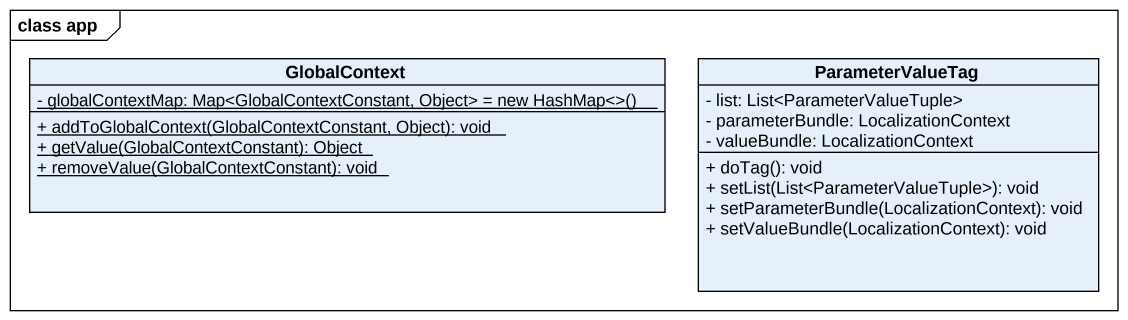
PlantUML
@startuml
mainframe class app
hide circle
hide empty members
skinparam classAttributeIconSize 0
class GlobalContext {
  {static} {field} - globalContextMap: Map<GlobalContextConstant, Object> = new HashMap<>()
  {static} + addToGlobalContext(GlobalContextConstant, Object): void
  {static} + getValue(GlobalContextConstant): Object
  {static} + removeValue(GlobalContextConstant): void
}
class ParameterValueTag {
  - list: List<ParameterValueTuple>
  - parameterBundle: LocalizationContext
  - valueBundle: LocalizationContext
  + doTag(): void
  + setList(List<ParameterValueTuple>): void
  + setParameterBundle(LocalizationContext): void
  + setValueBundle(LocalizationContext): void
}
@enduml
